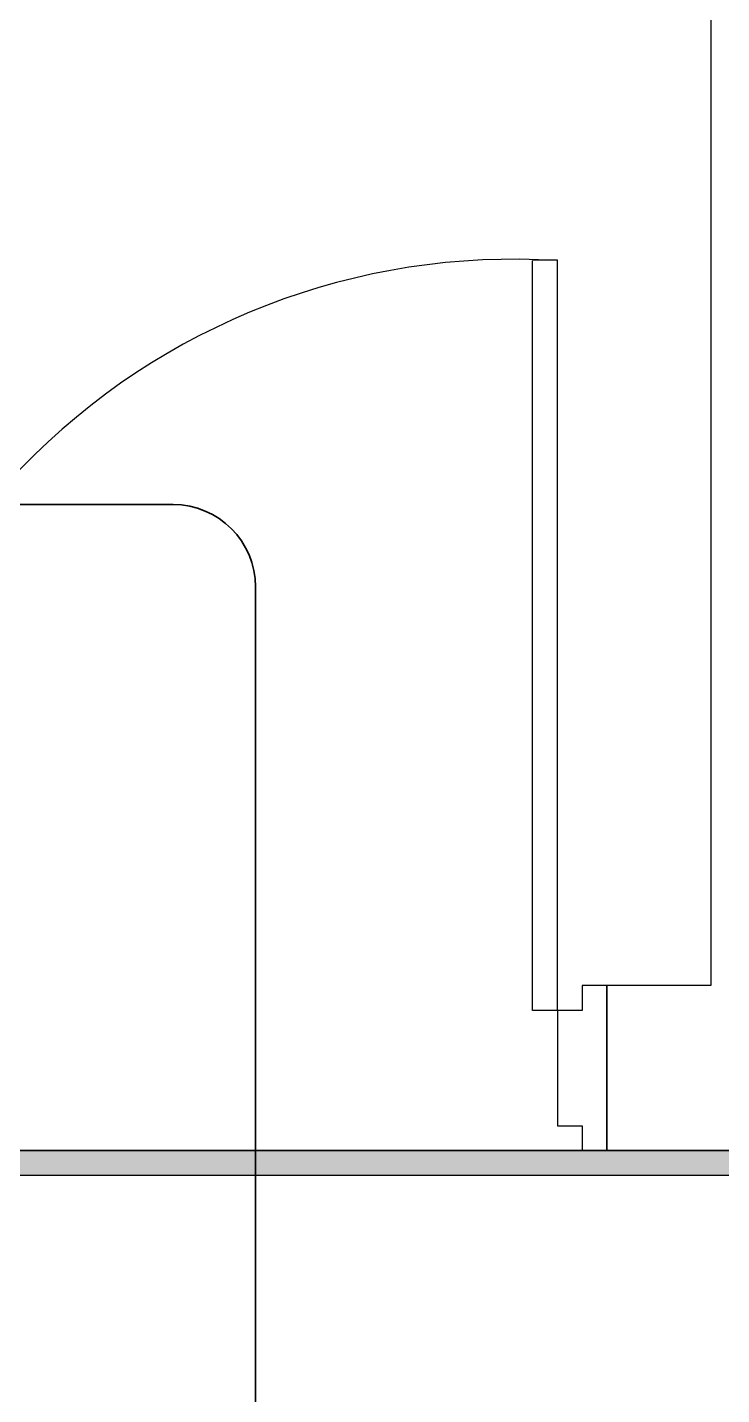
# Model space of a CAD drawing. Header units: millimetres. Extents: x 70151 to 230897, y 35202 to 113211.
# Drawn here: x 173693 to 174536, y 75523 to 77182 of the extents above; entities that cross this region are included whole.
import ezdxf

# ---------------------------------------------------------------- set-up
doc = ezdxf.new("R2010")
doc.units = ezdxf.units.MM
doc.header["$LTSCALE"] = 50
for name, color, linetype in [('2-con', 2, 'Continuous'), ('3.기호.계단선', 30, 'Continuous'), ('도면층4', 4, 'Continuous')]:
    doc.layers.add(name, color=color, linetype=linetype)
doc.layers.add('SS-RLRG', color=4, linetype='Continuous', lineweight=35)

# ---------------------------------------------------------------- blocks, each defined once
blk = doc.blocks.new('cjvjf')
at = {"layer": '2-con'}
blk.add_lwpolyline([(149137.5, 71696.5), (149011.5, 71696.5), (149011.5, 71496.5), (149742.5, 71496.5), (149742.5, 71696.5), (149287.5, 71696.5), (149287.5, 74296.5), (149757.5, 74296.5), (149757.5, 74496.5), (149307.5, 74496.5), (149307.5, 74906.5), (148877.5, 74906.5), (148877.5, 74646.5), (149137.5, 74646.5), (149137.5, 71696.5)], dxfattribs=at)
blk = doc.blocks.new('cjscjdeh')
at = {"layer": '도면층4', "color": 8}
for p, q in [((146208.5, 75904.9), (146178.5, 75904.9)), ((146178.5, 74994.9), (146178.5, 75904.3)), ((146208.5, 74994.9), (146208.5, 75904.9)), ((146268.5, 74824.9), (146268.5, 75024.9)), ((146268.5, 75024.9), (146268.5, 74824.9)), ((146208.5, 74994.9), (146178.5, 74994.9)), ((145268.5, 74824.9), (146268.5, 74824.9))]:
    blk.add_line(p, q, dxfattribs=at)
blk.add_lwpolyline([(146268.5, 75024.9), (146238.5, 75024.9), (146238.5, 74994.9), (146208.5, 74994.9), (146208.5, 74854.9), (146238.5, 74854.9), (146238.5, 74824.9), (146268.5, 74824.9), (146268.5, 75024.9)], dxfattribs=at)
blk.add_arc((146155.7, 75075), 831.1, 86.3562, 185.5291, dxfattribs=at)
blk.add_blockref('cjvjf', (-2743, 3328.4))
blk = doc.blocks.new('dpdjzjs')
at = {"layer": 'SS-RLRG', "color": 4}
for p, q in [((173394.8, 96595.1), (173870.3, 96595.1)), ((173970.3, 96495.1), (173970.3, 91931.8))]:
    blk.add_line(p, q, dxfattribs=at)
blk.add_arc((173870.3, 96495.1), 100, 0, 90, dxfattribs=at)

msp = doc.modelspace()

# ---------------------------------------------------------------- hatches: boundary and pattern name
at = {"layer": '3.기호.계단선'}
h = msp.add_hatch(color=10, dxfattribs=at)
h.dxf.hatch_style = 1
h.paths.add_polyline_path([(178727.4, 75819.4), (172177.4, 75819.4), (172177.4, 75789.4), (178727.4, 75789.4)])

# ---------------------------------------------------------------- linework, layer by layer
at = {"layer": '3.기호.계단선', "color": 10}
msp.add_lwpolyline([(178727.4, 75819.4), (172177.4, 75819.4), (172177.4, 75789.4), (178727.4, 75789.4), (178727.4, 75819.4)], dxfattribs=at)

# ---------------------------------------------------------------- block references
msp.add_blockref('cjscjdeh', (28127.9, 994.6))
at = {"layer": '2-con'}
msp.add_blockref('dpdjzjs', (0, -19992), dxfattribs=at)

doc.saveas('drawing.dxf')
